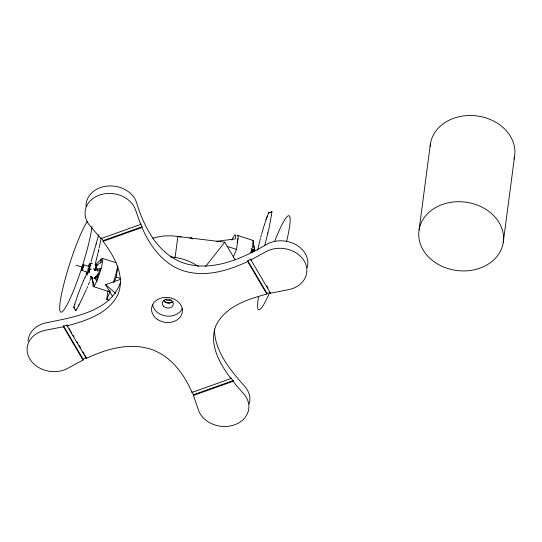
<?xml version="1.0" encoding="UTF-8"?>
<svg xmlns="http://www.w3.org/2000/svg" width="542" height="542" viewBox="0 0 542 542"><rect width="100%" height="100%" fill="white"/><g stroke="black" fill="none" stroke-linecap="round" stroke-linejoin="round"><path stroke-width="0.81" d="M98.068 274.184L98.075 273.866C96.659 279.448 90.338 280.18 98.048 274.801M91.076 276.962L90.629 276.806L91.185 276.996M86.53 274.564L86.537 274.896A6.301 0.813 -72.2 0 0 87.472 274.279A6.274 0.84 -72.5 0 0 88.509 271.962L88.536 271.556M88.61 271.115L89.281 269.767A6.301 0.813 -72.2 0 0 90.46 263.229L92.147 263.744L91.442 263.52M102.648 261.278L96.13 265.763L96.537 265.58A7.161 0.921 -72.2 0 0 96.117 264.598L95.609 264.645A7.161 0.921 -72.2 0 0 95.27 265.167M63.441 326.731L46.158 330.119A25.786 20.887 7.5 0 0 29.729 358.879A25.786 20.887 7.5 0 0 68.434 367.984L83.028 360.017L63.441 326.731L63.543 325.979L67.215 325.105L68.068 326.555M63.549 326.907L63.651 326.162M192.708 393.228L198.352 409.813A25.786 20.887 7.5 0 0 234.55 424.82A25.786 20.887 7.5 0 0 243.602 393.688L235.499 384.508L230.987 377.835L230.885 378.58L191.97 392.449C184.029 373.702 170.466 355.518 150.344 349.062C128.833 342.409 105.914 349.102 86.273 358.425L67.113 325.857L67.215 325.105M82.919 359.834L83.021 359.089M83.028 360.017L83.129 359.265L63.543 325.979M251.041 260.085L251.027 259.157L247.782 260.749L247.68 261.501C228.047 270.824 205.127 277.518 183.616 270.865C163.494 264.408 149.924 246.224 141.984 227.471L140.812 223.677L140.717 224.422L100.941 238.602L101.036 237.85M86.273 358.425L86.374 357.673L83.129 359.265M67.113 325.857C86.327 320.695 108.773 313.506 118.081 294.218C125.432 275.492 114.077 256.014 103.075 241.346L103.17 240.594L101.395 238.311M109.125 300.207L106.781 299.455L107.872 291.196M114.003 282.484L116.3 277.084L117.763 265.993A14.83 1.911 -72.2 0 1 113.359 282.111M140.5 224.503L140.595 223.751M175.107 257.409L177.864 236.488L224.788 242.206L235.208 259.916M191.97 392.449L192.071 391.703M193.46 395.423L193.562 394.671M233.25 257.104L236.536 249.395L237.958 238.582M232.809 381.399L232.904 380.653M250.932 259.909L265.519 251.935A25.786 20.887 7.5 0 1 304.231 261.048A25.786 20.887 7.5 0 1 287.802 289.807L270.512 293.195L250.932 259.909L251.027 259.157M230.885 378.58C219.883 363.912 208.528 344.434 215.879 325.701C225.187 306.413 247.633 299.225 266.84 294.069L266.942 293.317L247.782 260.749M270.411 293.012L270.505 292.267M270.512 293.195L270.614 292.443L266.942 293.317M419.088 229.91L430.436 143.705M503.206 242.741A42.547 34.464 7.5 0 0 444.941 203.657A42.547 34.464 7.5 0 0 435.301 262.579A42.547 34.464 7.5 0 0 503.206 242.741L514.554 156.536M271.799 212.654L271.698 211.834L268.764 212.891M254.306 250.18L254.245 250.6A7.161 0.921 -72.2 0 1 254.062 251.59M93.238 282.91L93.109 283.791A14.83 1.911 -72.2 0 0 94.037 286.176L94.355 285.776A14.83 1.911 -72.2 0 0 96.368 281.976L96.835 280.905A14.83 1.911 -72.2 0 0 100.914 269.062L101.273 267.734A14.83 1.911 -72.2 0 0 102.54 262.016L102.668 261.136A14.83 1.911 -72.2 0 0 101.74 258.751L101.422 259.151A14.83 1.911 -72.2 0 0 100.697 260.336M93.813 268.893C94.03 268.385 95.555 270.485 95.236 269.747A6.301 0.813 -72.2 0 0 95.507 265.323M271.447 215.194L268.974 228.534L264.699 245.58M74.64 304.516L74.83 304.042L73.787 307.3L74.484 308.052M98.359 251.441L98.861 249.198M101.232 238.155L99.186 247.762M257.606 250.411L260.384 238.46M86.476 272.03L86.212 273.507A5.732 0.738 -72.2 0 0 87.296 273.127L88.685 269.543A5.732 0.738 -72.2 0 0 89.748 263.602L89.308 264.089A5.732 0.738 -72.2 0 0 88.299 266.217M88.563 268.053L87.675 270.566M98.183 252.193L95.053 265.018M261.305 235.025L260.675 237.382M271.474 214.869L271.888 211.847M73.847 307.287L73.983 306.664M91.158 262.735L91.171 262.68M267.45 215.831L267.314 216.326L268.595 212.884M91.09 261.522L98.739 234.659M100.527 262.829L101.591 258.947L95.751 264.482A7.161 0.921 -72.2 0 1 96.171 265.465L96.124 265.858A7.161 0.921 -72.2 0 1 95.399 269.13L95.223 269.78A7.161 0.921 -72.2 0 1 95.026 270.444M95.588 269.896L95.399 269.13L101.09 268.425L99.437 270.512L95.765 269.252M261.59 234.036L264.421 224.666M94.972 269.652C95.446 270.112 94.186 268.988 93.698 268.913M98.454 250.966L98.339 251.339L98.488 250.858M74.762 304.082L78.881 291.982L83.488 280.715M120.52 282.192C110.676 311.772 73.482 317.117 47.147 322.625A25.786 20.887 7.5 0 0 28.089 341.311M264.55 224.307L265.939 220.12M91.076 277.639L90.019 280.499M89.471 281.935L88.353 284.774M88.048 268.419L88.197 268.053M268.283 213.541L268.554 212.87M86.767 288.608L87.628 286.549M93.644 278.154L94.301 278.398M267.558 233.162L267.863 232.992M106.781 299.455L110.392 290.966M83.515 280.675L85.9 275.614M86.347 289.611L80.744 301.589M89.511 264.625L89.755 264.15M80.562 301.941L78.57 305.627L79.024 304.834M77.039 308.418L75.69 310.762L75.345 309.604M77.194 308.188L78.644 305.58M76.049 310.119L75.501 310.641L73.868 307.294M89.281 269.767L88.786 270.688M205.391 266.684L224.788 242.206M92.418 277.809L92.289 277.958A7.161 0.921 -72.2 0 1 91.869 276.976M95.046 269.591L95.528 270.065L95.148 269.659M90.934 269.13L90.101 269.32L91.015 269.117M271.034 212.335L271.867 211.841M103.17 240.594L142.085 226.725M103.075 241.346L141.984 227.471M189.768 238.148L191.346 237.579L192.193 239.015M112.695 296.725L105.609 284.679L120.344 279.435M193.345 394.752L233.121 380.572M193.243 395.497L233.019 381.324M269.503 212.769L270.275 212.579M94.484 269.821L94.606 269.936M216.407 241.353L235.377 238.893L235.526 237.803A14.83 1.911 -72.2 0 0 231.996 240.052M254.462 248.988L254.544 248.981A7.161 0.921 -72.2 0 1 254.672 250.296L254.611 250.722A7.161 0.921 -72.2 0 1 254.53 251.19M96.171 243.859L96.286 244.157M250.804 252.904A14.83 1.911 -72.2 0 0 253.053 243.439L253.148 242.633A14.83 1.911 -72.2 0 0 252.924 240.418L252.741 240.37A14.83 1.911 -72.2 0 0 252.254 240.682M95.975 264.767L97.452 265.234M237.836 235.553L252.924 240.418M251.346 249.334L254.659 250.397L253.067 243.311M251.068 251.048L252.911 251.637L251.176 248.758M227.152 246.373L236.536 249.395M102.452 258.358L115.954 262.701M83.739 264.794A2.974 0.386 -72.2 0 1 82.567 269.333A2.974 0.386 -72.2 0 1 82.086 268.683A2.974 0.386 -72.2 0 1 83.739 264.794L89.105 266.522M116.3 277.084L120.209 278.344M75.961 265.153L82.872 267.375M81.856 270.417L87.221 272.145M95.866 276.149L97.343 276.623L96.754 281.081L94.586 277.477M93.326 286.576L108.42 291.433M91.93 277.572L94.193 285.986M105.609 284.679L115.771 293.33M89.295 271.962L89.694 272.24L89.206 271.847M100.941 238.602L90.351 226.238A25.786 20.887 7.5 0 1 99.41 195.106A25.786 20.887 7.5 0 1 135.602 210.113L140.717 224.422M89.349 269.855L89.206 270.167L89.559 269.848M266.718 285.824L267.978 287.971M247.68 261.501L266.84 294.069M69.342 328.723L70.196 330.173M71.049 331.623L71.896 333.066M73.177 335.241L74.03 336.684M77.005 341.751L77.858 343.201M79.139 345.369L80.412 347.544M82.967 351.887L84.247 354.055M85.094 355.505L85.948 356.948M93.129 283.649L91.503 276.86A7.161 0.921 -72.2 0 0 91.923 277.836L92.065 277.673A7.161 0.921 -72.2 0 0 92.404 277.152M252.829 240.391L254.388 248.202M214.442 329.089C214.659 351.656 230.384 370.186 244.591 386.189A25.786 20.887 7.5 0 1 249.218 403.912M274.848 240.946A49.376 6.362 -72.2 0 1 288.784 215.696A49.376 6.362 -72.2 0 1 286.589 241.359M269.564 292.694A49.376 6.362 -72.2 0 1 258.527 296.704M252.03 252.796A7.161 0.921 -72.2 0 1 252.491 251.651L252.714 251.129A7.161 0.921 -72.2 0 1 253.52 249.53M237.159 235.817A14.83 1.911 -72.2 0 1 237.132 242.789M252.626 252.321A7.161 0.921 -72.2 0 1 252.857 251.766M253.08 251.244A7.161 0.921 -72.2 0 1 253.297 250.77M152.871 238.209A47.445 38.435 7.5 0 1 180.92 237.037M170.479 256.894A47.445 38.435 7.5 0 1 198.338 266.488M172.153 301.894A5.542 4.492 7.5 0 1 163.548 300.112M171.245 300.248A5.542 4.492 7.5 0 1 165.73 299.699M96.164 265.729A5.732 0.738 -72.2 0 1 96.435 265.912M95.968 268.92A5.732 0.738 -72.2 0 1 95.67 270.031M91.991 226.427A49.376 6.362 -72.2 0 1 69.952 298.893A49.376 6.362 -72.2 0 1 62.276 290.722A49.376 6.362 -72.2 0 1 87.309 221.441M99.62 269.808A7.161 0.921 -72.2 0 1 99.457 270.438L99.274 271.088A7.161 0.921 -72.2 0 1 97.513 276.21L97.289 276.752A7.161 0.921 -72.2 0 1 96.855 277.707M97.343 271.183A7.161 0.921 -72.2 0 1 97.804 269.902M109.45 290.634A14.83 1.911 -72.2 0 1 108.271 291.291M96.571 270.363A14.83 1.911 -72.2 0 1 97.038 269.001M96.212 267.45A7.161 0.921 -72.2 0 1 96.083 268.019M94.775 269.293A3.225 0.413 -72.2 0 1 94.613 269.991M182.275 308.622A15.474 12.534 7.5 0 1 166.109 316.006A15.474 12.534 7.5 0 1 152.532 304.59M173.054 301.427A5.542 4.492 7.5 0 1 163.501 300.485M307.185 267.66A25.786 20.887 7.5 0 0 296.095 244.794A25.786 20.887 7.5 0 0 266.508 244.442C242.294 258.615 213.04 271.786 184.598 263.365C158.183 254.665 144.118 227.572 136.591 202.613A25.786 20.887 7.5 0 0 107.993 186.021A25.786 20.887 7.5 0 0 86.049 206.434M430.145 146.225A42.547 34.464 7.5 0 1 478.064 116.103A42.547 34.464 7.5 0 1 514.033 159.023M89.186 271.373L89.213 271.305M267.294 216.238L266.095 219.645L267.294 216.238M85.121 277.199L85.141 277.165M86.408 289.421L86.408 289.421M90.379 276.257L90.744 276.386L90.379 276.264M163.657 306.372A5.542 4.492 7.5 0 0 173.054 305.275A5.542 4.492 7.5 0 0 166.746 299.123A5.542 4.492 7.5 0 0 163.657 306.372M157.234 319.272A15.474 12.534 7.5 0 0 182.207 312.646A15.474 12.534 7.5 0 0 161.496 297.964A15.474 12.534 7.5 0 0 157.234 319.272"/></g></svg>
